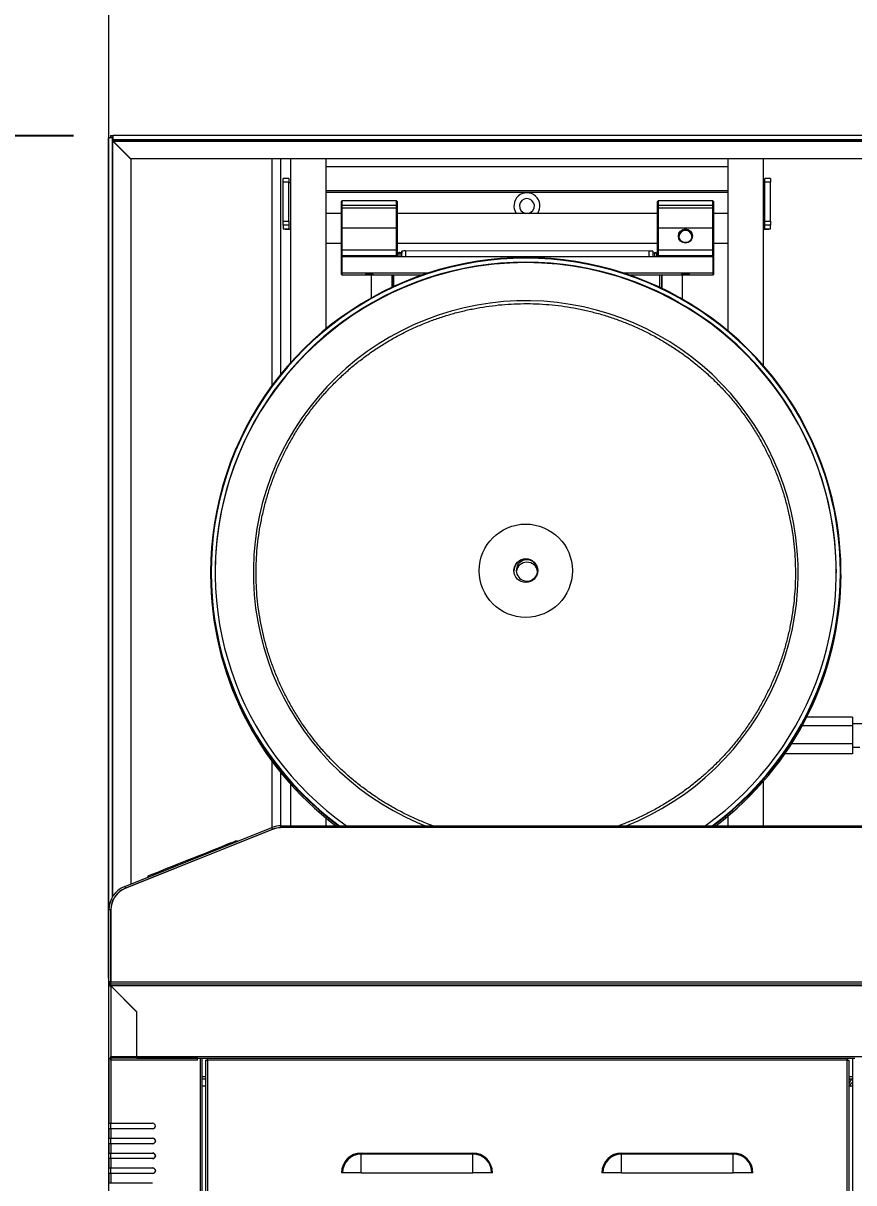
# Model space of a CAD drawing. Header units: millimetres. Extents: x 0 to 5860, y 0 to 4120.
# Drawn here: x 3474 to 3921, y 2048 to 2672 of the extents above; entities that cross this region are included whole.
import ezdxf

# ---------------------------------------------------------------- set-up
doc = ezdxf.new("R2010")
doc.units = ezdxf.units.MM
doc.layers.get('0').update_dxf_attribs({"lineweight": 15})
doc.layers.add('D', color=3, linetype='Continuous', lineweight=13)
doc.layers.add('S', color=4, linetype='Continuous', lineweight=15)
doc.styles.add('STU25', font='isocp2.shx')
doc.dimstyles.new('STU25', dxfattribs={"dimscale": 20, "dimtxt": 2.5, "dimasz": 2, "dimexe": 0.6, "dimexo": 1, "dimgap": 1, "dimtad": 1, "dimdsep": 46, "dimtxsty": 'STU25', "dimcen": 2, "dimazin": 2, "dimtfac": 1, "dimtmove": 0, "dimatfit": 3, "dimfxl": 0, "dimtolj": 1, "dimtzin": 0, "dimarcsym": 0})

# ---------------------------------------------------------------- blocks, each defined once
blk = doc.blocks.new('*D12')
at = {"layer": 'D', "color": 0, "lineweight": -2}
for p, q in [((3500.6, 2811.29), (3376.77, 2811.29)), ((3388.77, 2651.29), (3388.77, 2771.29)), ((3501.45, 2611.29), (3376.77, 2611.29))]:
    blk.add_line(p, q, dxfattribs=at)
at = {"layer": 'D', "color": 0}
for points in [[(3382.1, 2771.29), (3395.43, 2771.29), (3388.77, 2811.29)], [(3382.1, 2651.29), (3395.43, 2651.29), (3388.77, 2611.29)]]:
    blk.add_solid(points, dxfattribs=at)
at = {"layer": 'Defpoints', "color": 0}
for p in [(3388.77, 2811.29), (3520.6, 2811.29), (3521.45, 2611.29)]:
    blk.add_point(p, dxfattribs=at)
at = {"layer": 'D', "color": 0, "insert": (3343.76, 2711.29), "char_height": 50, "attachment_point": 5, "rotation": 90, "style": 'STU25'}
blk.add_mtext('\\A1;Min.200', dxfattribs=at)
blk = doc.blocks.new('GHSHWT')
at = {"color": 7, "linetype": 'Continuous', "lineweight": 15}
for p, q in [((3708.21, -2852.2), (3708.21, -2400.25)), ((3709.31, -2398.97), (3710.71, -2398.97)), ((3709.31, -2398.97), (3709.31, -2399.97)), ((3709.31, -2399.97), (3710.71, -2399.97)), ((3709.31, -2400.2), (3709.31, -2399.97)), ((3710.31, -2808.54), (3710.31, -2400.25)), ((4155.71, -2398.95), (3710.71, -2398.95)), ((3710.71, -2401.05), (3710.71, -2398.95)), ((3710.61, -2402.08), (3720.21, -2411.67)), ((3710.71, -2401.05), (4155.71, -2401.05)), ((3710.71, -2401.65), (3710.71, -2401.05)), ((4155.71, -2401.65), (3710.71, -2401.65)), ((3710.71, -2401.65), (3710.71, -2401.97)), ((3710.71, -2401.97), (4155.71, -2401.97)), ((3710.71, -2402.08), (3710.71, -2401.97)), ((3710.71, -2402.13), (3710.71, -2402.08)), ((3720.19, -2411.56), (3710.71, -2402.08)), ((3720.19, -2411.6), (3710.71, -2402.13)), ((4146.22, -2411.56), (3720.19, -2411.56)), ((3720.19, -2411.6), (3720.19, -2411.56)), ((4146.22, -2411.6), (3720.19, -2411.6)), ((3720.21, -2411.67), (3720.21, -2801.52)), ((3806.21, -2521.15), (3806.21, -2411.6)), ((3825.21, -2502.98), (3825.21, -2411.6)), ((4041.21, -2411.6), (4041.21, -2504.02)), ((4060.21, -2411.6), (4060.21, -2522.58)), ((3825.21, -2415.61), (4041.21, -2415.61)), ((3805.21, -2422.17), (3802.21, -2422.17)), ((3802.21, -2424.08), (3802.21, -2422.17)), ((3802.21, -2445.06), (3802.21, -2424.08)), ((3805.21, -2424.08), (3802.21, -2424.08)), ((3805.21, -2422.17), (3805.21, -2424.08)), ((3805.21, -2445.06), (3805.21, -2424.08)), ((4064.21, -2422.17), (4061.21, -2422.17)), ((4061.21, -2424.08), (4061.21, -2422.17)), ((4061.21, -2445.06), (4061.21, -2424.08)), ((4064.21, -2424.08), (4061.21, -2424.08)), ((4064.21, -2422.17), (4064.21, -2424.08)), ((4064.21, -2445.06), (4064.21, -2424.08)), ((3825.21, -2428.6), (4041.21, -2428.6)), ((4041.21, -2429.71), (3825.21, -2429.71)), ((3833.76, -2434.11), (3833.46, -2434.41)), ((3833.46, -2436.74), (3833.46, -2434.41)), ((3833.76, -2436.59), (3833.46, -2436.74)), ((3833.46, -2438.41), (3833.46, -2436.74)), ((3833.46, -2438.41), (3833.76, -2438.11)), ((3833.46, -2448.59), (3833.46, -2438.41)), ((3833.76, -2434.11), (3833.76, -2436.59)), ((3863.16, -2434.11), (3833.76, -2434.11)), ((3863.16, -2436.59), (3833.76, -2436.59)), ((3833.76, -2436.59), (3833.76, -2438.11)), ((3833.76, -2438.11), (3833.76, -2448.56)), ((3863.16, -2438.11), (3833.76, -2438.11)), ((3863.16, -2436.59), (3863.16, -2434.11)), ((3863.46, -2434.41), (3863.16, -2434.11)), ((3863.46, -2436.74), (3863.16, -2436.59)), ((3863.16, -2438.11), (3863.16, -2436.59)), ((3863.16, -2448.56), (3863.16, -2438.11)), ((3863.16, -2438.11), (3863.46, -2438.41)), ((3863.46, -2434.41), (3863.46, -2436.74)), ((3863.46, -2436.74), (3863.46, -2438.41)), ((3863.46, -2438.41), (3863.46, -2448.59)), ((4003.76, -2434.11), (4003.46, -2434.41)), ((4003.46, -2436.74), (4003.46, -2434.41)), ((4003.76, -2436.59), (4003.46, -2436.74)), ((4003.46, -2438.41), (4003.46, -2436.74)), ((4003.76, -2438.11), (4003.46, -2438.41)), ((4003.46, -2448.59), (4003.46, -2438.41)), ((4033.16, -2434.11), (4003.76, -2434.11)), ((4003.76, -2434.11), (4003.76, -2436.59)), ((4033.16, -2436.59), (4003.76, -2436.59)), ((4003.76, -2436.59), (4003.76, -2438.11)), ((4003.76, -2438.11), (4003.76, -2448.56)), ((4033.16, -2438.11), (4003.76, -2438.11)), ((4033.16, -2436.59), (4033.16, -2434.11)), ((4033.46, -2434.41), (4033.16, -2434.11)), ((4033.46, -2436.74), (4033.16, -2436.59)), ((4033.16, -2438.11), (4033.16, -2436.59)), ((4033.16, -2448.56), (4033.16, -2438.11)), ((4033.16, -2438.11), (4033.46, -2438.41)), ((4033.46, -2434.41), (4033.46, -2436.74)), ((4033.46, -2436.74), (4033.46, -2438.41)), ((4033.46, -2438.41), (4033.46, -2448.59)), ((3833.46, -2440.85), (3825.21, -2440.85)), ((4003.46, -2440.85), (3863.46, -2440.85)), ((4041.21, -2440.85), (4033.46, -2440.85)), ((3802.21, -2447.15), (3802.21, -2445.06)), ((3802.21, -2445.06), (3805.21, -2445.06)), ((3802.21, -2447.15), (3802.21, -2449.23)), ((3805.21, -2447.15), (3802.21, -2447.15)), ((3802.21, -2449.23), (3805.21, -2449.23)), ((3805.21, -2445.06), (3805.21, -2447.15)), ((3805.21, -2447.15), (3805.21, -2449.23)), ((3833.46, -2448.59), (3833.76, -2448.56)), ((3833.46, -2460.57), (3833.46, -2448.59)), ((3833.76, -2448.56), (3863.16, -2448.56)), ((3833.76, -2448.56), (3833.76, -2460.55)), ((3863.16, -2448.56), (3863.46, -2448.59)), ((3863.16, -2460.55), (3863.16, -2448.56)), ((3863.46, -2448.59), (3863.46, -2460.57)), ((4003.76, -2448.56), (4003.46, -2448.59)), ((4003.46, -2460.57), (4003.46, -2448.59)), ((4003.76, -2448.56), (4033.16, -2448.56)), ((4003.76, -2448.56), (4003.76, -2460.55)), ((4033.16, -2448.56), (4033.46, -2448.59)), ((4033.16, -2460.55), (4033.16, -2448.56)), ((4033.46, -2448.59), (4033.46, -2460.57)), ((4061.21, -2447.15), (4061.21, -2445.06)), ((4061.21, -2445.06), (4064.21, -2445.06)), ((4061.21, -2449.23), (4061.21, -2447.15)), ((4064.21, -2447.15), (4061.21, -2447.15)), ((4061.21, -2449.23), (4064.21, -2449.23)), ((4064.21, -2445.06), (4064.21, -2447.15)), ((4064.21, -2449.23), (4064.21, -2447.15)), ((3825.21, -2456.85), (3833.46, -2456.85)), ((3863.46, -2456.85), (4003.46, -2456.85)), ((4033.46, -2456.85), (4041.21, -2456.85)), ((3833.46, -2460.57), (3833.76, -2460.55)), ((3833.46, -2463.38), (3833.46, -2460.57)), ((3833.76, -2460.55), (3863.16, -2460.55)), ((3833.76, -2460.55), (3833.76, -2463.68)), ((3863.16, -2460.55), (3863.46, -2460.57)), ((3863.16, -2463.68), (3863.16, -2460.55)), ((3863.46, -2460.57), (3863.46, -2463.38)), ((3863.46, -2463), (3863.81, -2463)), ((3863.46, -2463.05), (3863.81, -2463.05)), ((3863.9, -2462.23), (3863.77, -2463.43)), ((3864.1, -2462.03), (3863.9, -2462.23)), ((3864.9, -2461.99), (3865.9, -2461.99)), ((3864.9, -2461.99), (3864.9, -2462.18)), ((3865.9, -2462.18), (3864.9, -2462.18)), ((3865.99, -2461.18), (3865.9, -2461.99)), ((3865.9, -2461.99), (3865.9, -2462.18)), ((3865.9, -2464), (3865.9, -2462.18)), ((3999, -2461.12), (3868, -2461.09)), ((4000.99, -2461.21), (4000.99, -2464)), ((4000.99, -2462.02), (4001.9, -2462.02)), ((4001.9, -2462.21), (4000.99, -2462.21)), ((4001.9, -2462.02), (4001.9, -2462.21)), ((4002.89, -2462.26), (4002.69, -2462.06)), ((4002.89, -2462.26), (4002.89, -2464)), ((4002.89, -2463), (4003.46, -2463)), ((4002.89, -2463.05), (4003.46, -2463.05)), ((4003.76, -2460.55), (4003.46, -2460.57)), ((4003.46, -2463.38), (4003.46, -2460.57)), ((4003.76, -2460.55), (4033.16, -2460.55)), ((4003.76, -2460.55), (4003.76, -2463.68)), ((4033.16, -2460.55), (4033.46, -2460.57)), ((4033.16, -2463.68), (4033.16, -2460.55)), ((4033.46, -2460.57), (4033.46, -2463.38)), ((3833.46, -2464.2), (3833.46, -2463.38)), ((3833.46, -2463.38), (3833.76, -2463.68)), ((3833.46, -2464.2), (3833.66, -2464)), ((3833.46, -2464.2), (3833.66, -2464.19)), ((3833.46, -2472.8), (3833.46, -2464.2)), ((3833.66, -2464), (4033.26, -2464)), ((3833.66, -2464.19), (3833.66, -2464)), ((4033.26, -2464.19), (3833.66, -2464.19)), ((3833.66, -2464.19), (3833.66, -2472.79)), ((3833.76, -2463.68), (3833.76, -2464)), ((3863.16, -2463.68), (3833.76, -2463.68)), ((3863.16, -2463.68), (3863.46, -2463.38)), ((3863.16, -2464), (3863.16, -2463.68)), ((3863.46, -2463.38), (3863.46, -2464)), ((4003.46, -2464), (4003.46, -2463.38)), ((4003.76, -2463.68), (4003.46, -2463.38)), ((4033.16, -2463.68), (4003.76, -2463.68)), ((4003.76, -2463.68), (4003.76, -2464)), ((4033.16, -2463.68), (4033.46, -2463.38)), ((4033.16, -2464), (4033.16, -2463.68)), ((4033.26, -2464), (4033.46, -2464.2)), ((4033.26, -2464.19), (4033.26, -2464)), ((4033.26, -2464.19), (4033.46, -2464.2)), ((4033.26, -2472.79), (4033.26, -2464.19)), ((4033.46, -2463.38), (4033.46, -2464.2)), ((4033.46, -2464.2), (4033.46, -2472.8)), ((3833.66, -2472.79), (3833.46, -2472.8)), ((3833.46, -2473.67), (3833.46, -2472.8)), ((3833.66, -2473), (3833.46, -2472.8)), ((3833.66, -2473.87), (3833.46, -2473.67)), ((3833.66, -2472.79), (3880.73, -2472.79)), ((3833.66, -2473), (3833.66, -2472.79)), ((3880.09, -2473), (3833.66, -2473)), ((3833.66, -2473), (3833.66, -2473.87)), ((3833.66, -2473.87), (3877.48, -2473.87)), ((3849.71, -2486.29), (3849.71, -2473.87)), ((3860.71, -2480.65), (3860.71, -2473.87)), ((3861.71, -2480.18), (3861.71, -2473.87)), ((3984.42, -2472.79), (4033.26, -2472.79)), ((4033.26, -2473), (3985.06, -2473)), ((3987.67, -2473.87), (4033.26, -2473.87)), ((4004.71, -2480.77), (4004.71, -2473.87)), ((4005.71, -2473.87), (4005.71, -2481.24)), ((4016.71, -2473.87), (4016.71, -2487)), ((4033.46, -2472.8), (4033.26, -2472.79)), ((4033.26, -2473), (4033.26, -2472.79)), ((4033.46, -2472.8), (4033.26, -2473)), ((4033.26, -2473.87), (4033.26, -2473)), ((4033.46, -2473.67), (4033.26, -2473.87)), ((4033.46, -2472.8), (4033.46, -2473.67)), ((3763.07, -2634), (3763.07, -2635.08)), ((4102.07, -2635.08), (4102.07, -2634)), ((4108.21, -2711.87), (4083.64, -2711.87)), ((4108.21, -2711.87), (4108.21, -2716.39)), ((4108.21, -2716.39), (4081.25, -2716.39)), ((4121.71, -2715.43), (4108.21, -2715.43)), ((4108.21, -2716.39), (4108.21, -2726.2)), ((4108.21, -2731.48), (4071.93, -2731.48)), ((4108.21, -2726.2), (4075.44, -2726.2)), ((4108.21, -2726.2), (4108.21, -2731.48)), ((4108.21, -2727.93), (4112.12, -2727.93)), ((3806.21, -2770.22), (3806.21, -2747.94)), ((4060.21, -2746.51), (4060.21, -2770.22)), ((3825.21, -2770.22), (3825.21, -2766.11)), ((4041.21, -2765.07), (4041.21, -2770.22)), ((3716.94, -2802.83), (3796.04, -2771.19)), ((3717.32, -2803.76), (3796.42, -2772.12)), ((3796.45, -2772.21), (3717.35, -2803.85)), ((3796.42, -2772.12), (3796.04, -2771.19)), ((4145.37, -2771.23), (3800.76, -2771.23)), ((3801.06, -2770.22), (4144.96, -2770.22)), ((3716.94, -2802.83), (3717.32, -2803.76)), ((3720.21, -2802.6), (3720.21, -2802.71)), ((3710.31, -2811.17), (3710.31, -2810.83)), ((3708.46, -2854.21), (3708.46, -2815.36)), ((3709.46, -2815.36), (3708.46, -2815.36)), ((3709.46, -2854.21), (3709.46, -2815.36)), ((3709.56, -2815.36), (3709.56, -2854.21)), ((3708.21, -2852.2), (3708.21, -2853.75)), ((3709.46, -2854.21), (3708.46, -2854.21)), ((3708.46, -2894.21), (3708.46, -2856.23)), ((3709.56, -2852.15), (3709.46, -2852.15)), ((3709.56, -2853.07), (3709.46, -2853.07)), ((3709.56, -2854.07), (3709.46, -2854.07)), ((3709.46, -2854.21), (3709.47, -2854.22)), ((3709.47, -2856.22), (3709.46, -2856.23)), ((3709.47, -2854.22), (3709.56, -2854.22)), ((3709.47, -2855.22), (3709.47, -2854.22)), ((3709.47, -2855.22), (4157.45, -2855.22)), ((3709.47, -2856.22), (3709.47, -2855.22)), ((3709.53, -2856.23), (3709.47, -2856.22)), ((3709.47, -2856.24), (3709.47, -2894.21)), ((3709.47, -2856.24), (3723.36, -2870.32)), ((3709.47, -2856.24), (3723.33, -2870.32)), ((4157.39, -2856.23), (3709.53, -2856.23)), ((3723.46, -2870.22), (3709.53, -2856.23)), ((3709.56, -2854.21), (4157.36, -2854.21)), ((3709.56, -2855.22), (3709.56, -2854.21)), ((3709.56, -2855.22), (4157.28, -2855.22)), ((3723.33, -2870.32), (3723.33, -2894.21)), ((3723.36, -2870.32), (3723.36, -2894.21)), ((3723.46, -2894.21), (3723.46, -2870.22)), ((3708.46, -2895.22), (3708.46, -2894.21)), ((3708.46, -2895.22), (3709.47, -2895.22)), ((3708.46, -2895.22), (3708.46, -2896.23)), ((3708.46, -2896.23), (3708.46, -2930.22)), ((3709.47, -2895.22), (3709.47, -2894.21)), ((3709.47, -2894.21), (3723.33, -2894.21)), ((3709.54, -2895.22), (3709.47, -2895.22)), ((3709.47, -2895.22), (3709.47, -2896.23)), ((3709.47, -2896.23), (3709.47, -2930.22)), ((3756.06, -2896.23), (3709.47, -2896.23)), ((3756.06, -2895.22), (3709.54, -2895.22)), ((3723.33, -2894.21), (3723.33, -2895.22)), ((3723.46, -2894.22), (3723.33, -2894.22)), ((3723.36, -2894.22), (3723.36, -2894.21)), ((3723.46, -2894.21), (4143.46, -2894.21)), ((3723.46, -2895.22), (3723.46, -2894.21)), ((3723.46, -2895.22), (3756.06, -2895.22)), ((3756.06, -2895.22), (3757.45, -2895.22)), ((3756.06, -2896.23), (3756.06, -2895.22)), ((3757.45, -2895.22), (3757.45, -3673.72)), ((3757.45, -2895.22), (3758.46, -2895.22)), ((3758.46, -2895.22), (3758.46, -3673.72)), ((3758.46, -2895.22), (4108.46, -2895.22)), ((3760.46, -2896.3), (3760.46, -3672.65)), ((3761.47, -2896.23), (3761.47, -3672.71)), ((4105.45, -2896.23), (3761.47, -2896.23)), ((3761.53, -2895.22), (4105.39, -2895.22)), ((4105.45, -3672.71), (4105.45, -2896.23)), ((4106.46, -3672.65), (4106.46, -2896.3)), ((4108.46, -3673.72), (4108.46, -2895.22)), ((4108.46, -2895.22), (4109.47, -2895.22)), ((3760.46, -2905.22), (3758.46, -2905.22)), ((3758.47, -2905.22), (3758.47, -2910.22)), ((4108.46, -2905.22), (4106.46, -2905.22)), ((3758.47, -2906.22), (3760.46, -2906.22)), ((3758.47, -2910.22), (3758.47, -3673.72)), ((3760.46, -2910.22), (3758.47, -2910.22)), ((4106.46, -2906.22), (4108.46, -2906.22)), ((4106.74, -2906.22), (4106.46, -2906.81)), ((4108.45, -2910.22), (4106.46, -2910.22)), ((4108.46, -2909.74), (4108.01, -2910.22)), ((4108.45, -3673.72), (4108.45, -2910.22)), ((4108.46, -2910.22), (4108.45, -2910.22)), ((3708.46, -2933.22), (3708.46, -2930.22)), ((3708.46, -2930.22), (3709.47, -2930.22)), ((3709.47, -2930.22), (3731.96, -2930.22)), ((3709.47, -2933.22), (3708.46, -2933.22)), ((3708.46, -2933.22), (3708.46, -2938.22)), ((3731.96, -2933.22), (3709.47, -2933.22)), ((3709.47, -2933.22), (3709.47, -2938.22)), ((3732.26, -2933.17), (3731.94, -2933.22)), ((3708.46, -2941.22), (3708.46, -2938.22)), ((3708.46, -2938.22), (3709.47, -2938.22)), ((3709.47, -2941.22), (3708.46, -2941.22)), ((3708.46, -2941.22), (3708.46, -2946.22)), ((3709.47, -2938.22), (3731.96, -2938.22)), ((3731.96, -2941.22), (3709.47, -2941.22)), ((3709.47, -2941.22), (3709.47, -2946.22)), ((3708.46, -2949.22), (3708.46, -2946.22)), ((3708.46, -2946.22), (3709.47, -2946.22)), ((3709.47, -2949.22), (3708.46, -2949.22)), ((3708.46, -2949.22), (3708.46, -2954.22)), ((3709.47, -2946.22), (3731.96, -2946.22)), ((3731.96, -2949.22), (3709.47, -2949.22)), ((3709.47, -2949.22), (3709.47, -2954.22)), ((3844.12, -2946.75), (3844.12, -2946.22)), ((3844.12, -2946.22), (3904.12, -2946.22)), ((3844.12, -2956.81), (3844.12, -2946.75)), ((3904.12, -2946.75), (3844.12, -2946.75)), ((3904.12, -2946.75), (3904.12, -2946.22)), ((3904.12, -2956.81), (3904.12, -2946.75)), ((3984.12, -2946.22), (4044.12, -2946.22)), ((3984.12, -2946.75), (3984.12, -2946.22)), ((4044.12, -2946.75), (3984.12, -2946.75)), ((3984.12, -2956.81), (3984.12, -2946.75)), ((4044.12, -2946.75), (4044.12, -2946.22)), ((4044.12, -2956.81), (4044.12, -2946.75)), ((3708.46, -2957.22), (3708.46, -2954.22)), ((3708.46, -2954.22), (3709.47, -2954.22)), ((3709.47, -2954.22), (3731.96, -2954.22)), ((3709.47, -2957.22), (3708.46, -2957.22)), ((3708.46, -2957.22), (3708.46, -2962.22)), ((3708.46, -2965.22), (3708.46, -2962.22)), ((3708.46, -2962.22), (3709.47, -2962.22)), ((3731.96, -2957.22), (3709.47, -2957.22)), ((3709.47, -2957.22), (3709.47, -2962.22)), ((3709.47, -2962.22), (3731.96, -2962.22)), ((3834.06, -2956.81), (3833.54, -2956.81)), ((3844.12, -2956.81), (3834.06, -2956.81)), ((3844.12, -2956.81), (3904.12, -2956.81)), ((3914.18, -2956.81), (3904.12, -2956.81)), ((3914.71, -2956.81), (3914.18, -2956.81)), ((3974.06, -2956.81), (3973.54, -2956.81)), ((3984.12, -2956.81), (3974.06, -2956.81)), ((3984.12, -2956.81), (4044.12, -2956.81)), ((4054.18, -2956.81), (4044.12, -2956.81)), ((4054.71, -2956.81), (4054.18, -2956.81))]:
    blk.add_line(p, q, dxfattribs=at)
at = {"color": 8, "linetype": 'Continuous', "lineweight": 15}
for p, q in [((3710.61, -2808.06), (3710.61, -2402.08)), ((3717.07, -2408.53), (3717.07, -2408.48)), ((3796.17, -2533.49), (3796.17, -2411.6)), ((3800.81, -2527.49), (3800.81, -2411.6)), ((3863.9, -2464), (3863.9, -2462.23)), ((3864.9, -2462.18), (3864.9, -2464)), ((3865.99, -2464), (3865.99, -2461.18)), ((3868, -2461.09), (3868, -2464)), ((3999, -2464), (3999, -2461.12)), ((4001.9, -2464), (4001.9, -2462.21)), ((3860.7, -2473.87), (3860.7, -2480.65)), ((4005.72, -2481.25), (4005.72, -2473.87)), ((3796.17, -2771.14), (3796.17, -2735.59)), ((3800.81, -2770.23), (3800.81, -2741.6)), ((3796.17, -2772.33), (3796.17, -2772.22)), ((3710.61, -2810.42), (3710.61, -2810.13)), ((3708.46, -2852.2), (3708.21, -2852.2)), ((3708.21, -2853.75), (3708.46, -2853.75)), ((3709.46, -2852.2), (3709.56, -2852.2)), ((3723.36, -2894.21), (3723.33, -2894.21)), ((3758.46, -2895.23), (3761.53, -2895.23)), ((4105.39, -2895.23), (4108.46, -2895.23))]:
    blk.add_line(p, q, dxfattribs=at)
at = {"color": 7, "linetype": 'Continuous', "lineweight": 15, "flags": 128}
for points in [[(3710.71, -2401.75), (3710.54, -2401.73), (3710.35, -2401.72)], [(3846.36, -2473.21), (3846.52, -2473.17), (3846.97, -2473.14), (3847.65, -2473.12), (3848.46, -2473.12), (3849.26, -2473.12), (3849.94, -2473.14), (3850.4, -2473.17), (3850.56, -2473.21), (3850.4, -2473.24), (3849.94, -2473.28), (3849.26, -2473.3), (3848.46, -2473.3), (3847.65, -2473.3), (3846.97, -2473.28), (3846.52, -2473.24), (3846.36, -2473.21)], [(3846.36, -2473.65), (3846.52, -2473.62), (3846.97, -2473.59), (3847.65, -2473.57), (3848.46, -2473.56), (3849.26, -2473.57), (3849.94, -2473.59), (3850.4, -2473.62), (3850.56, -2473.65), (3850.4, -2473.69), (3849.94, -2473.72), (3849.26, -2473.74), (3848.46, -2473.75), (3847.65, -2473.74), (3846.97, -2473.72), (3846.52, -2473.69), (3846.36, -2473.65)], [(4016.36, -2473.21), (4016.52, -2473.17), (4016.97, -2473.14), (4017.65, -2473.12), (4018.46, -2473.12), (4019.26, -2473.12), (4019.94, -2473.14), (4020.4, -2473.17), (4020.56, -2473.21), (4020.4, -2473.24), (4019.94, -2473.28), (4019.26, -2473.3), (4018.46, -2473.3), (4017.65, -2473.3), (4016.97, -2473.28), (4016.52, -2473.24), (4016.36, -2473.21)], [(4016.36, -2473.65), (4016.52, -2473.62), (4016.97, -2473.59), (4017.65, -2473.57), (4018.46, -2473.56), (4019.26, -2473.57), (4019.94, -2473.59), (4020.4, -2473.62), (4020.56, -2473.65), (4020.4, -2473.69), (4019.94, -2473.72), (4019.26, -2473.74), (4018.46, -2473.75), (4017.65, -2473.74), (4016.97, -2473.72), (4016.52, -2473.69), (4016.36, -2473.65)], [(3986.61, -2770.22), (3992.97, -2767.53), (3999.45, -2764.41), (4005.76, -2760.97), (4011.9, -2757.23), (4017.85, -2753.2), (4023.59, -2748.87), (4029.12, -2744.27), (4034.41, -2739.41), (4039.45, -2734.29), (4044.24, -2728.93), (4048.76, -2723.34), (4053, -2717.54), (4056.95, -2711.54), (4060.59, -2705.35), (4063.94, -2698.99), (4066.96, -2692.47), (4069.66, -2685.81), (4072.03, -2679.03), (4074.06, -2672.14), (4075.76, -2665.16), (4077.11, -2658.1), (4078.11, -2650.99), (4078.76, -2643.83), (4079.05, -2636.66), (4079, -2629.47), (4078.59, -2622.3), (4077.83, -2615.16), (4076.72, -2608.06), (4075.26, -2601.03), (4073.46, -2594.07), (4071.32, -2587.21), (4068.85, -2580.47), (4066.05, -2573.85), (4062.92, -2567.38), (4059.48, -2561.08), (4055.74, -2554.94), (4051.7, -2549), (4047.37, -2543.26), (4042.77, -2537.75), (4037.9, -2532.46), (4032.77, -2527.42), (4027.41, -2522.64), (4021.82, -2518.12), (4016.01, -2513.89), (4010, -2509.94), (4003.8, -2506.3), (3997.43, -2502.96), (3990.91, -2499.94), (3984.25, -2497.24), (3977.46, -2494.87), (3970.56, -2492.84), (3963.57, -2491.15), (3956.51, -2489.8), (3949.39, -2488.8), (3942.23, -2488.15), (3935.04, -2487.86), (3927.85, -2487.91), (3920.67, -2488.32), (3913.52, -2489.08), (3906.42, -2490.19), (3899.38, -2491.64), (3892.42, -2493.44), (3885.55, -2495.58), (3878.8, -2498.05), (3872.18, -2500.85), (3865.7, -2503.97), (3859.39, -2507.41), (3853.25, -2511.15), (3847.3, -2515.19), (3841.56, -2519.51), (3836.03, -2524.11), (3830.74, -2528.97), (3825.7, -2534.09), (3820.91, -2539.45), (3816.39, -2545.04), (3812.15, -2550.84), (3808.2, -2556.85), (3804.56, -2563.04), (3801.21, -2569.4), (3798.19, -2575.91), (3795.49, -2582.57), (3793.12, -2589.35), (3791.09, -2596.24), (3789.39, -2603.22), (3788.04, -2610.28), (3787.04, -2617.39), (3786.39, -2624.55), (3786.1, -2631.73), (3786.15, -2638.91), (3786.56, -2646.08), (3787.32, -2653.22), (3788.43, -2660.32), (3789.89, -2667.36), (3791.69, -2674.31), (3793.83, -2681.17), (3796.3, -2687.91), (3799.1, -2694.53), (3802.23, -2701), (3805.67, -2707.31), (3809.41, -2713.44), (3813.45, -2719.38), (3817.78, -2725.12), (3822.38, -2730.64), (3827.25, -2735.92), (3832.38, -2740.96), (3837.74, -2745.74), (3843.33, -2750.26), (3849.14, -2754.49), (3855.15, -2758.44), (3861.35, -2762.08), (3867.72, -2765.42), (3874.24, -2768.44), (3878.53, -2770.22)], [(3776.37, -2778.52), (3776.2, -2778.59), (3775.7, -2778.79), (3774.86, -2779.12), (3773.71, -2779.58), (3772.26, -2780.16), (3770.54, -2780.86), (3768.55, -2781.65), (3766.35, -2782.53), (3763.95, -2783.49), (3761.39, -2784.51), (3758.72, -2785.58), (3755.96, -2786.69), (3753.16, -2787.81), (3750.36, -2788.92), (3747.61, -2790.03), (3744.93, -2791.1), (3742.37, -2792.12), (3739.98, -2793.08), (3737.77, -2793.96), (3735.79, -2794.75), (3734.06, -2795.45), (3732.61, -2796.03), (3731.46, -2796.49), (3730.62, -2796.82), (3730.12, -2797.02), (3729.95, -2797.09)], [(3708.46, -2852.17), (3708.29, -2852.18), (3708.21, -2852.2)], [(3708.21, -2853.75), (3708.36, -2853.84), (3708.46, -2853.86)], [(4106.46, -2909.92), (4106.5, -2909.94), (4107.25, -2910.23)]]:
    blk.add_lwpolyline(points, dxfattribs=at)
at = {"color": 7, "linetype": 'Continuous', "lineweight": 15}
for centre, radius in [((4018.46, -2453.06), 3.8), ((4018.46, -2453.07), 3.5), ((3932.57, -2633.04), 25.08), ((3932.58, -2633.01), 6.4)]:
    blk.add_circle(centre, radius, dxfattribs=at)
for centre, radius, start, end in [((3709.26, -2409.72), 9.54, 83.6783, 96.3217), ((3806.02, -2418.32), 5.99, 262.16631, 271.76043), ((4060.39, -2418.32), 5.99, 268.23976, 277.8335), ((3933.21, -2436.8), 7, 324.62257, 215.37743), ((3933.21, -2436.93), 4, 281.35167, 258.64833), ((3805.28, -2426.46), 22.97, 262.31925, 272.31952), ((3806.02, -2443.3), 5.99, 262.16631, 271.76043), ((4018.46, -2453.49), 3.5, 3.39946, 176.60054), ((4060.39, -2443.3), 5.99, 268.23976, 277.8335), ((4061.14, -2426.46), 22.97, 267.68058, 277.68061), ((3864.65, -2467.93), 5.75, 87.50439, 97.53607), ((3864.71, -2466.89), 4.9, 87.72603, 97.13589), ((3867.5, -2472.56), 11.48, 87.50006, 97.55397), ((3999.49, -2472.24), 11.13, 82.28925, 92.5598), ((4002.09, -2466.83), 4.81, 82.81147, 92.29627), ((4002.15, -2467.77), 5.56, 82.28945, 92.56645), ((3932.41, -2633.98), 169.31, 89.94467, 233.57969), ((3932.41, -2633.97), 169.01, 89.9447, 233.72523), ((3932.57, -2634.37), 167, 0.08704, 179.91319), ((3932.41, -2633.97), 166.81, 89.94461, 234.76676), ((3885.62, -2464.14), 21.86, 178.14287, 179.64224), ((3932.74, -2633.98), 169.31, 306.42031, 90.05533), ((3932.74, -2633.97), 169.01, 306.27477, 90.05531), ((3932.74, -2633.97), 166.81, 305.23323, 90.0554), ((3932.57, -2633.11), 6.4, 0.04037, 179.95963), ((3932.57, -2633.16), 6.4, 89.97348, 179.96939), ((3932.57, -2633.27), 6.4, 89.97402, 179.96939), ((3933.21, -2632.9), 5.75, 60.09414, 0.0286), ((3933.21, -2634.2), 5.75, 6.54125, 173.45875), ((3932.58, -2633.15), 6.4, 0.02158, 90.03581), ((3932.58, -2633.27), 6.4, 0.02194, 90.03491), ((3932.35, -2635.06), 169.27, 180.0075, 232.98639), ((3932.8, -2635.06), 169.28, 307.01389, 359.99223), ((3801.06, -2783.72), 13.5, 90, 111.80141), ((3801.06, -2783.72), 12.5, 90.80696, 111.80141), ((3801.33, -2783.72), 12.5, 92.60428, 112.95432), ((3776.93, -2779.91), 1.5, 63.61172, 111.80141), ((3785.94, -2776.85), 0.5, 74.93151, 111.80141), ((3730.51, -2798.48), 1.5, 111.80141, 159.99109), ((3721.96, -2815.36), 13.5, 111.80141, 180), ((3721.96, -2815.36), 12.5, 111.80141, 180), ((3722.06, -2815.43), 12.5, 112.11117, 179.69024), ((3721.87, -2802.47), 0.5, 111.80141, 148.67131), ((3731.96, -2931.72), 1.5, 270, 90), ((3731.96, -2939.72), 1.5, 270, 90), ((3731.96, -2947.72), 1.5, 270, 90), ((3844.12, -2956.81), 10.59, 90, 180), ((3844.12, -2956.81), 10.06, 90, 180), ((3904.12, -2956.81), 10.59, 0, 90), ((3904.12, -2956.81), 10.06, 0, 90), ((3984.12, -2956.81), 10.59, 90, 180), ((3984.12, -2956.81), 10.06, 90, 180), ((4044.12, -2956.81), 10.59, 0, 90), ((4044.12, -2956.81), 10.06, 0, 90), ((3731.96, -2955.72), 1.5, 270, 90)]:
    blk.add_arc(centre, radius, start, end, dxfattribs=at)
for points, knots in [([(3710.31, -2400.81), (3710.33, -2401.02), (3710.36, -2401.45), (3710.53, -2401.87), (3710.61, -2402.08)], [0, 0, 0, 0, 0.499936, 1, 1, 1, 1]), ([(3882.67, -2770.22), (3881.37, -2769.75), (3877.95, -2768.51), (3872.54, -2766.16), (3866.44, -2763.23), (3860.49, -2760), (3854.69, -2756.51), (3849.07, -2752.74), (3843.62, -2748.72), (3838.38, -2744.45), (3833.33, -2739.94), (3828.5, -2735.2), (3823.9, -2730.24), (3819.54, -2725.07), (3815.42, -2719.7), (3811.56, -2714.14), (3807.96, -2708.42), (3804.63, -2702.53), (3801.58, -2696.49), (3798.81, -2690.31), (3796.34, -2684.02), (3794.17, -2677.61), (3792.29, -2671.11), (3790.72, -2664.53), (3789.46, -2657.89), (3788.52, -2651.19), (3787.88, -2644.46), (3787.56, -2637.7), (3787.56, -2630.94), (3787.87, -2624.18), (3788.5, -2617.45), (3789.44, -2610.75), (3790.7, -2604.11), (3792.26, -2597.52), (3794.13, -2591.02), (3796.3, -2584.62), (3798.77, -2578.32), (3801.52, -2572.14), (3804.57, -2566.1), (3807.89, -2560.21), (3811.49, -2554.48), (3815.34, -2548.92), (3819.46, -2543.55), (3823.82, -2538.37), (3828.42, -2533.41), (3833.24, -2528.66), (3838.28, -2524.15), (3843.53, -2519.87), (3848.96, -2515.85), (3854.59, -2512.08), (3860.38, -2508.58), (3866.33, -2505.35), (3872.42, -2502.4), (3878.65, -2499.74), (3884.99, -2497.37), (3891.43, -2495.3), (3897.97, -2493.54), (3904.58, -2492.08), (3911.25, -2490.93), (3917.97, -2490.09), (3924.72, -2489.56), (3931.48, -2489.35), (3938.25, -2489.46), (3945.01, -2489.88), (3951.74, -2490.62), (3958.43, -2491.67), (3965.06, -2493.03), (3971.62, -2494.7), (3978.1, -2496.67), (3984.47, -2498.94), (3990.74, -2501.51), (3996.87, -2504.37), (4002.87, -2507.5), (4008.72, -2510.92), (4014.39, -2514.6), (4019.89, -2518.55), (4025.2, -2522.74), (4030.31, -2527.18), (4035.2, -2531.86), (4039.88, -2536.75), (4044.31, -2541.86), (4048.51, -2547.17), (4052.45, -2552.67), (4056.13, -2558.34), (4059.54, -2564.19), (4062.68, -2570.18), (4065.53, -2576.32), (4068.09, -2582.58), (4070.35, -2588.95), (4072.32, -2595.42), (4073.98, -2601.98), (4075.34, -2608.6), (4076.38, -2615.29), (4077.11, -2622.01), (4077.52, -2628.76), (4077.62, -2635.52), (4077.41, -2642.28), (4076.87, -2649.03), (4076.03, -2655.74), (4074.87, -2662.4), (4073.4, -2669), (4071.62, -2675.53), (4069.54, -2681.96), (4067.16, -2688.3), (4064.49, -2694.51), (4061.54, -2700.6), (4058.3, -2706.54), (4054.78, -2712.32), (4051, -2717.93), (4046.97, -2723.36), (4042.68, -2728.59), (4038.15, -2733.62), (4033.4, -2738.44), (4028.42, -2743.02), (4023.24, -2747.37), (4017.86, -2751.47), (4012.29, -2755.32), (4006.55, -2758.91), (4000.64, -2762.22), (3994.59, -2765.25), (3988.57, -2767.95), (3984.5, -2769.49), (3982.55, -2770.22)], [0, 0, 0, 0, 0.0051353, 0.0135007, 0.0218661, 0.0302316, 0.038597, 0.0469624, 0.0553278, 0.0636932, 0.0720587, 0.0804241, 0.0887895, 0.097155, 0.1055204, 0.1138859, 0.1222513, 0.1306168, 0.1389823, 0.1473478, 0.1557133, 0.1640788, 0.1724443, 0.1808097, 0.1891752, 0.1975407, 0.2059063, 0.2142718, 0.2226373, 0.2310029, 0.2393684, 0.2477339, 0.2560993, 0.2644649, 0.2728304, 0.2811959, 0.2895614, 0.2979269, 0.3062924, 0.3146579, 0.3230234, 0.3313888, 0.3397543, 0.3481198, 0.3564853, 0.3648506, 0.3732161, 0.3815816, 0.389947, 0.3983124, 0.4066779, 0.4150433, 0.4234087, 0.4317741, 0.4401395, 0.4485049, 0.4568703, 0.4652357, 0.4736011, 0.4819665, 0.4903319, 0.4986973, 0.5070626, 0.515428, 0.5237934, 0.5321588, 0.5405242, 0.5488896, 0.5572549, 0.5656203, 0.5739857, 0.5823512, 0.5907166, 0.5990819, 0.6074474, 0.6158128, 0.6241782, 0.6325436, 0.640909, 0.6492745, 0.6576399, 0.6660054, 0.6743708, 0.6827364, 0.6911018, 0.6994672, 0.7078328, 0.7161982, 0.7245638, 0.7329293, 0.7412947, 0.7496602, 0.7580257, 0.7663913, 0.7747567, 0.7831222, 0.7914877, 0.7998533, 0.8082188, 0.8165843, 0.8249499, 0.8333154, 0.8416808, 0.8500463, 0.8584118, 0.8667774, 0.8751428, 0.8835083, 0.8918738, 0.9002393, 0.9086048, 0.9169702, 0.9253357, 0.9337011, 0.9420666, 0.950432, 0.9587974, 0.9671628, 0.9755283, 0.9838937, 0.9922591, 1, 1, 1, 1]), ([(3800.76, -2771.23), (3800.78, -2771.1), (3800.83, -2770.84), (3800.91, -2770.5), (3800.98, -2770.27), (3801.03, -2770.24), (3801.06, -2770.22)], [0, 0, 0, 0, 0.250025, 0.500038, 0.750018, 1, 1, 1, 1]), ([(3708.46, -2854.21), (3708.47, -2854.35), (3708.5, -2854.61), (3708.74, -2854.95), (3709.07, -2855.18), (3709.34, -2855.21), (3709.47, -2855.22)], [0, 0, 0, 0, 0.249978, 0.499998, 0.749998, 1, 1, 1, 1]), ([(3709.47, -2855.22), (3709.34, -2855.24), (3709.07, -2855.27), (3708.74, -2855.5), (3708.5, -2855.84), (3708.47, -2856.1), (3708.46, -2856.23)], [0, 0, 0, 0, 0.249999, 0.499997, 0.749984, 1, 1, 1, 1]), ([(3708.46, -2856.23), (3708.47, -2856.24), (3708.5, -2856.24), (3708.74, -2856.24), (3709.07, -2856.24), (3709.34, -2856.24), (3709.47, -2856.24)], [0, 0, 0, 0, 0.250045, 0.499995, 0.750009, 1, 1, 1, 1]), ([(3709.53, -2856.23), (3709.52, -2856.1), (3709.51, -2855.84), (3709.5, -2855.5), (3709.48, -2855.27), (3709.47, -2855.24), (3709.47, -2855.22)], [0, 0, 0, 0, 0.250028, 0.500045, 0.750009, 1, 1, 1, 1]), ([(3709.54, -2895.22), (3709.53, -2895.21), (3709.52, -2895.18), (3709.5, -2894.95), (3709.49, -2894.61), (3709.47, -2894.35), (3709.47, -2894.21)], [0, 0, 0, 0, 0.2500505, 0.5000211, 0.7500235, 1, 1, 1, 1]), ([(3709.47, -2896.23), (3709.47, -2896.1), (3709.49, -2895.84), (3709.5, -2895.5), (3709.52, -2895.27), (3709.53, -2895.24), (3709.54, -2895.22)], [0, 0, 0, 0, 0.250025, 0.500038, 0.75002, 1, 1, 1, 1]), ([(3760.46, -2896.3), (3760.47, -2896.29), (3760.5, -2896.28), (3760.74, -2896.27), (3761.07, -2896.25), (3761.34, -2896.24), (3761.47, -2896.23)], [0, 0, 0, 0, 0.249993, 0.499957, 0.74999, 1, 1, 1, 1]), ([(3761.47, -2896.23), (3761.47, -2896.1), (3761.48, -2895.84), (3761.5, -2895.5), (3761.51, -2895.27), (3761.52, -2895.24), (3761.53, -2895.22)], [0, 0, 0, 0, 0.250025, 0.500038, 0.75002, 1, 1, 1, 1]), ([(4105.39, -2895.22), (4105.39, -2895.24), (4105.4, -2895.27), (4105.42, -2895.5), (4105.43, -2895.84), (4105.44, -2896.1), (4105.45, -2896.23)], [0, 0, 0, 0, 0.24998, 0.499962, 0.749976, 1, 1, 1, 1]), ([(4105.45, -2896.23), (4105.58, -2896.24), (4105.84, -2896.25), (4106.18, -2896.27), (4106.41, -2896.28), (4106.44, -2896.29), (4106.46, -2896.3)], [0, 0, 0, 0, 0.250027, 0.500045, 0.750008, 1, 1, 1, 1]), ([(4108.26, -2906.22), (4107.86, -2906.62), (4107.12, -2907.36), (4106.67, -2908.25), (4106.46, -2908.67)], [0, 0, 0, 0, 0.533238, 1, 1, 1, 1]), ([(4108.46, -2907.87), (4108.43, -2907.89), (4107.91, -2908.29), (4107.31, -2909.03), (4106.88, -2909.78), (4106.73, -2910.04)], [0, 0, 0, 0, 0.032144, 0.672342, 1, 1, 1, 1]), ([(3709.46, -2933.22), (3709.46, -2933.22), (3709.46, -2933.19), (3709.46, -2933.02), (3709.46, -2932.74), (3709.46, -2932.37), (3709.46, -2931.87), (3709.46, -2931.36), (3709.46, -2930.89), (3709.46, -2930.52), (3709.46, -2930.27), (3709.46, -2930.24), (3709.46, -2930.22)], [0, 0, 0, 0, 0.0797566, 0.1872452, 0.2546341, 0.3619073, 0.4691807, 0.5764222, 0.6836296, 0.7908856, 0.8982115, 1, 1, 1, 1]), ([(3709.46, -2941.22), (3709.46, -2941.22), (3709.46, -2941.19), (3709.46, -2941.02), (3709.46, -2940.74), (3709.46, -2940.37), (3709.46, -2939.87), (3709.46, -2939.36), (3709.46, -2938.89), (3709.46, -2938.52), (3709.46, -2938.27), (3709.46, -2938.24), (3709.46, -2938.22)], [0, 0, 0, 0, 0.079755, 0.187244, 0.254642, 0.361905, 0.469179, 0.576421, 0.683628, 0.790885, 0.898211, 1, 1, 1, 1]), ([(3731.94, -2938.22), (3732, -2938.23), (3732.23, -2938.24), (3732.62, -2938.36), (3733.04, -2938.66), (3733.33, -2939.09), (3733.46, -2939.58), (3733.42, -2940.09), (3733.22, -2940.56), (3732.87, -2940.94), (3732.42, -2941.18), (3732.09, -2941.21), (3731.94, -2941.22)], [0, 0, 0, 0, 0.040749, 0.148259, 0.255735, 0.36314, 0.47046, 0.577703, 0.684942, 0.792209, 0.899558, 1, 1, 1, 1]), ([(3709.46, -2949.22), (3709.46, -2949.22), (3709.46, -2949.19), (3709.46, -2949.02), (3709.46, -2948.74), (3709.46, -2948.37), (3709.46, -2947.87), (3709.46, -2947.36), (3709.46, -2946.89), (3709.46, -2946.52), (3709.46, -2946.27), (3709.46, -2946.24), (3709.46, -2946.22)], [0, 0, 0, 0, 0.079757, 0.18724, 0.254637, 0.3619, 0.469186, 0.576415, 0.683622, 0.790887, 0.898213, 1, 1, 1, 1]), ([(3731.94, -2946.22), (3732, -2946.23), (3732.23, -2946.24), (3732.62, -2946.36), (3733.04, -2946.66), (3733.33, -2947.09), (3733.46, -2947.58), (3733.42, -2948.09), (3733.22, -2948.56), (3732.87, -2948.94), (3732.42, -2949.18), (3732.09, -2949.21), (3731.94, -2949.22)], [0, 0, 0, 0, 0.040749, 0.148259, 0.255735, 0.36314, 0.470447, 0.577703, 0.684942, 0.792209, 0.899558, 1, 1, 1, 1]), ([(3709.46, -2957.22), (3709.46, -2957.22), (3709.46, -2957.19), (3709.46, -2957.02), (3709.46, -2956.74), (3709.46, -2956.37), (3709.46, -2955.87), (3709.46, -2955.36), (3709.46, -2954.89), (3709.46, -2954.52), (3709.46, -2954.27), (3709.46, -2954.24), (3709.46, -2954.22)], [0, 0, 0, 0, 0.079757, 0.187245, 0.254634, 0.361897, 0.469182, 0.576411, 0.68363, 0.790886, 0.898212, 1, 1, 1, 1]), ([(3731.94, -2954.22), (3732, -2954.23), (3732.23, -2954.24), (3732.62, -2954.36), (3733.04, -2954.66), (3733.33, -2955.09), (3733.46, -2955.58), (3733.42, -2956.09), (3733.22, -2956.56), (3732.87, -2956.94), (3732.42, -2957.18), (3732.09, -2957.21), (3731.94, -2957.22)], [0, 0, 0, 0, 0.040749, 0.148259, 0.255742, 0.363147, 0.470454, 0.57771, 0.684937, 0.792213, 0.899556, 1, 1, 1, 1])]:
    blk.add_open_spline(points, degree=3, knots=knots, dxfattribs=at)

msp = doc.modelspace()

# ---------------------------------------------------------------- linework, layer by layer
at = {"layer": 'S', "linetype": 'Continuous'}
msp.add_line((3520.6, 1238.071), (3520.6, 2833.51), dxfattribs=at)

# ---------------------------------------------------------------- block references
at = {"layer": 'D', "color": 2}
msp.add_blockref('GHSHWT', (-187.858, 5010.518), dxfattribs=at)

# ---------------------------------------------------------------- dimensions: what is measured, and where the dimension line sits
at = {"layer": 'D'}
dim = msp.add_linear_dim(base=(3388.765, 2811.29), p1=(3521.45, 2611.293), p2=(3520.6, 2811.29), angle=90, text='Min.<>', dimstyle='STU25', dxfattribs=at)
dim.commit()
dim.dimension.update_dxf_attribs({"geometry": '*D12', "text_midpoint": (3388.765, 2711.291), "dimtype": 160})

doc.saveas('drawing.dxf')
